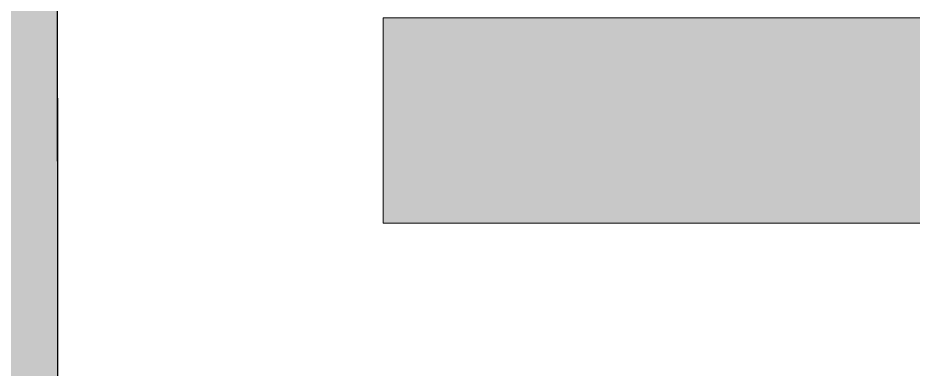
# Model space of a CAD drawing. Header units: metres. Extents: x -3 to 171, y -23 to 41.
# Drawn here: x 133.05 to 141.69, y 17 to 20.39 of the extents above; entities that cross this region are included whole.
import ezdxf

# ---------------------------------------------------------------- set-up
doc = ezdxf.new("R2010")
doc.units = ezdxf.units.M
doc.header["$MEASUREMENT"] = 0
for name, color, linetype in [('725 Nachbarbebauung', 7, 'Continuous'), ('905 VP Beschriftung Übersicht.Übersicht', 7, 'Continuous'), ('Neubau_840 Baulinien', 7, 'Continuous')]:
    doc.layers.add(name, color=color, linetype=linetype)
doc.linetypes.add('Grenze Grundstück', pattern='A,0,[2,415_260415_PP_VA_1_8 2 DG1.Shx,S=0.00031746,R=0,X=0,Y=0],-0.04,0', length=0.04)

# ---------------------------------------------------------------- blocks, each defined once
blk = doc.blocks.new('Decke_4_2', base_point=(121.7766, 27.7159))
at = {"layer": '725 Nachbarbebauung', "linetype": 'Continuous', "lineweight": 0, "true_color": 0x1f1f1f}
blk.add_hatch(color=250, dxfattribs=at).paths.add_polyline_path([(121.7766, 27.7159), (125.924, 12.4101), (126.6488, 12.3921), (133.2526, 12.2408), (133.4382, 12.2396), (133.432, 21.2655), (133.4356, 23.2572), (133.3891, 33.3817), (123.3599, 33.4094), (121.802, 33.4284)])
at = {"layer": '725 Nachbarbebauung', "color": 8, "linetype": 'Continuous', "lineweight": 13, "flags": 128}
blk.add_lwpolyline([(121.7766, 27.7159), (125.924, 12.4101), (126.6488, 12.3921), (133.2526, 12.2408), (133.4382, 12.2396), (133.432, 21.2655), (133.4356, 23.2572), (133.3891, 33.3817), (123.3599, 33.4094), (121.802, 33.4284)], close=True, dxfattribs=at)

msp = doc.modelspace()

# ---------------------------------------------------------------- hatches: boundary and pattern name
at = {"layer": '905 VP Beschriftung Übersicht.Übersicht', "linetype": 'Continuous', "lineweight": 0}
msp.add_hatch(color=255, dxfattribs=at).paths.add_polyline_path([(149.1692, 20.3902), (149.1692, 18.4102), (136.5792, 18.4102), (136.5792, 20.3902)])

# ---------------------------------------------------------------- linework, layer by layer
at = {"layer": '905 VP Beschriftung Übersicht.Übersicht', "color": 7, "linetype": 'Continuous', "lineweight": 13, "flags": 128}
msp.add_lwpolyline([(149.1692, 20.3902), (149.1692, 18.4102), (136.5792, 18.4102), (136.5792, 20.3902)], close=True, dxfattribs=at)
at = {"layer": 'Neubau_840 Baulinien', "color": 254, "linetype": 'Grenze Grundstück', "lineweight": 13, "true_color": 0xe3e3e3}
msp.add_lwpolyline([(133.3792, 35.46), (152.3642, 35.459), (152.3372, 24.0151), (152.2792, 15.8929), (152.2278, 4.1322), (133.4457, 1.4333), (133.4356, 23.2572)], close=True, dxfattribs=at)

# ---------------------------------------------------------------- block references
at = {"layer": '725 Nachbarbebauung', "color": 8, "linetype": 'Continuous', "lineweight": 13}
msp.add_blockref('Decke_4_2', (121.7766, 27.7159), dxfattribs=at)

doc.saveas('drawing.dxf')
